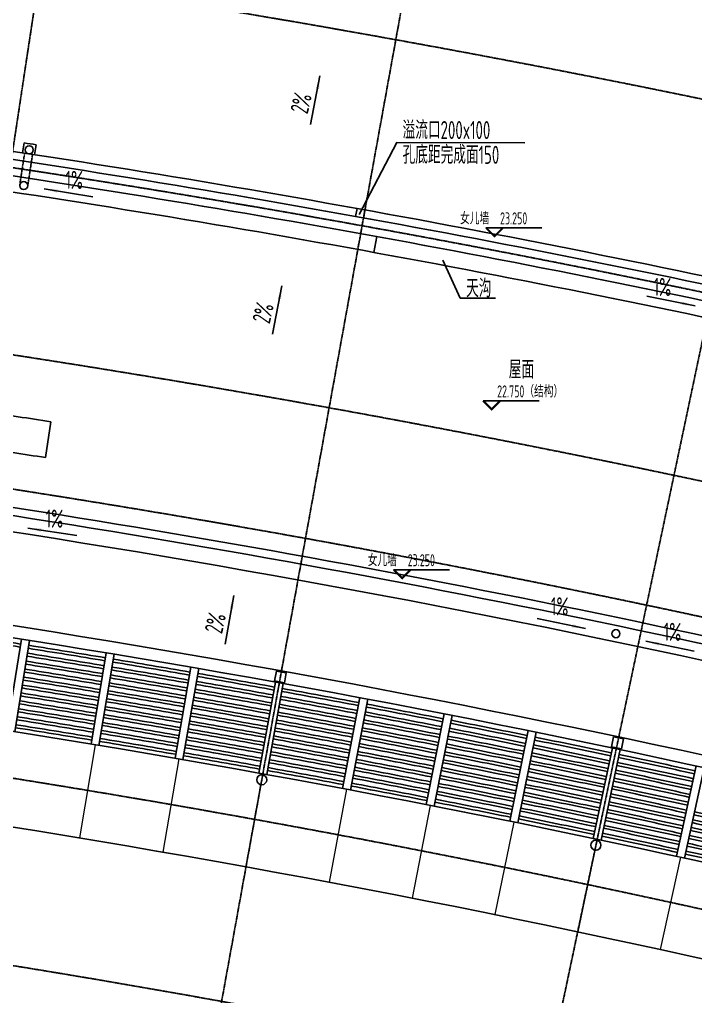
# Model space of a CAD drawing. Header units: millimetres. Extents: x 11677979 to 11902225, y -6694179 to -6308891.
# Drawn here: x 11825204 to 11842002, y -6409579 to -6385288 of the extents above; entities that cross this region are included whole.
import ezdxf
from ezdxf.enums import TextEntityAlignment as Align

# ---------------------------------------------------------------- set-up
doc = ezdxf.new("R2010")
doc.units = ezdxf.units.MM
doc.header["$LTSCALE"] = 10
for name, pattern in [('A2-RG-AXIS$0$CENTER', [2, 1.25, -0.25, 0.25, -0.25]), ('A2-RG-AXIS$0$DOTE', [2.42, 2, -0.2, 0.02, -0.2]), ('A2-RI-RF$0$HIDDEN', [0.375, 0.25, -0.125])]:
    doc.linetypes.add(name, pattern=pattern)
for name, color, linetype in [('A2-RG-AXIS$0$A-GRID', 1, 'A2-RG-AXIS$0$CENTER'), ('A2-RI-RF$0$$0$AUDIT_D_120618114340-341', 1, 'Continuous'), ('A2-RI-RF$0$$2$A-SYMB', 4, 'Continuous'), ('A2-RI-RF$0$A-COLUMN', 9, 'Continuous'), ('A2-RI-RF$0$A-GLAZ', 140, 'Continuous'), ('A2-RI-RF$0$A-HATH', 9, 'Continuous'), ('A2-RI-RF$0$A-ROOF-DRAN', 175, 'Continuous'), ('A2-RI-RF$0$A-ROOF-EDGE', 2, 'Continuous'), ('A2-RI-RF$0$A-SYMB', 4, 'Continuous'), ('A2-RI-RF$0$A-SYMB-AREA', 4, 'Continuous'), ('A2-RI-RF$0$A-SYMB-NAME', 4, 'Continuous'), ('A2-RI-RF$0$an-wall-prht', 2, 'Continuous')]:
    doc.layers.add(name, color=color, linetype=linetype)
doc.layers.add('A2-RI-RF$0$A-DETL-LLIN', color=3, linetype='Continuous', lineweight=5)
doc.layers.add('A2-RI-RF$0$A-DETL-MLIN', color=3, linetype='Continuous', lineweight=9)
doc.styles.add('A2-RI-RF$0$$0$XD2008', font='xd-hzs.shx', dxfattribs={"width": 0.7, "bigfont": 'xd-hztxt.shx'})
doc.styles.add('A2-RI-RF$0$ECADI', font='hzs.shx', dxfattribs={"width": 0.7, "bigfont": 'hztxt.shx'})

# ---------------------------------------------------------------- blocks, each defined once
blk = doc.blocks.new('A2-RG-AXIS')
at = {"layer": 'A2-RG-AXIS$0$A-GRID', "linetype": 'A2-RG-AXIS$0$DOTE'}
for p, q in [((11827609, -6371560.4), (11821587.2, -6411306.8)), ((11829692, -6412654), (11836852.5, -6373096.9)), ((11846048.1, -6374898.2), (11837754.6, -6414233.4))]:
    blk.add_line(p, q, dxfattribs=at)
for radius, start, end in [(316700, 75.589285, 95.407644), (313400, 75.589285, 95.407644), (308700, 75.589285, 95.407644), (304100, 75.589285, 95.407644), (300800, 75.589285, 95.407644), (293700, 75.589281, 95.407645), (289100, 75.589281, 95.407645)]:
    blk.add_arc((11778730.7, -6694178.7), radius, start, end, dxfattribs=at)
blk = doc.blocks.new('A2-RI-RF$0$5erhfh')
at = {"layer": 'A2-RI-RF$0$A-SYMB-AREA', "style": 'A2-RI-RF$0$ECADI', "width": 0.7}
blk.add_attdef('340M2', text='', height=2.5, dxfattribs=at).set_placement((0, 1.25), align=Align.MIDDLE_LEFT)
at = {"layer": 'A2-RI-RF$0$A-SYMB-NAME', "style": 'A2-RI-RF$0$ECADI', "width": 0.7}
blk.add_attdef('CHINESENAME', (-12.29, 3.09), '', height=4.5, dxfattribs=at)
blk = doc.blocks.new('A2-RI-RF$0$$2$ECADI-TAG-HGHT（国标）')
at = {"color": 1}
blk.add_line((-2.12, 2.12), (11.77, 2.12), dxfattribs=at)
at = {"color": 1, "const_width": 0.5}
blk.add_lwpolyline([(-2.12, 2.12), (0, 0), (2.12, 2.12)], dxfattribs=at)
at = {"style": 'A2-RI-RF$0$$0$XD2008', "width": 0.7}
blk.add_attdef('FL', text='', height=3, dxfattribs=at).set_placement((-2.69, 2.97), align=Align.RIGHT)
for tag, p in [('F.F.L.', (2.28, 2.97)), ('T.O.S.', (2.28, -1.1))]:
    blk.add_attdef(tag, p, '', height=3, dxfattribs=at)
blk = doc.blocks.new('A2-RI-RF$0$5urthfgh')
at = {"layer": 'A2-RI-RF$0$A-COLUMN'}
for points in [[(78755, -6581), (78800, -6335), (79046, -6380), (79001, -6626)], [(87375, -8270), (87427, -8025), (87182, -7974), (87131, -8218)]]:
    blk.add_lwpolyline(points, close=True, dxfattribs=at)
for centre in [(78437, -9039), (86742, -10666)]:
    blk.add_circle(centre, 125, dxfattribs=at)
at = {"layer": 'A2-RI-RF$0$A-DETL-MLIN'}
for p, q in [((74293, -8167), (73907, -10485)), ((76380, -8522), (75978, -10837)), ((78464, -8891), (78045, -11204)), ((80546, -9276), (80110, -11585)), ((82624, -9675), (82173, -11982)), ((84700, -10090), (84232, -12393)), ((86773, -10519), (86288, -12819)), ((88843, -10963), (88342, -13259))]:
    blk.add_line(p, q, dxfattribs=at)
at = {"layer": 'A2-RI-RF$0$A-GLAZ'}
for radius, start, end in [(296950, 80.99286, 81.36562), (297025, 80.99285, 81.36563), (296950, 80.5815, 80.95427), (297025, 80.5815, 80.95427), (296750, 80.58152, 80.95426), (296825, 80.58151, 80.95426), (297025, 80.17014, 80.54292), (296425, 80.58154, 80.95423), (296550, 80.58153, 80.95424), (296625, 80.58152, 80.95425), (296750, 80.17016, 80.5429), (296825, 80.17016, 80.54291), (296950, 80.17015, 80.54291), (296225, 80.58155, 80.95422), (296350, 80.58154, 80.95423), (296550, 80.17017, 80.54289), (296625, 80.17017, 80.54289), (296950, 79.75879, 80.13156), (297025, 79.75879, 80.13156), (295950, 80.58157, 80.9542), (296025, 80.58156, 80.95421), (296150, 80.58156, 80.95422), (296350, 80.17019, 80.54287), (296425, 80.17018, 80.54288), (296625, 79.75882, 80.13154), (296750, 79.75881, 80.13155), (296825, 79.7588, 80.13155), (297025, 79.34743, 79.72021), (295750, 80.58158, 80.95419), (295825, 80.58158, 80.9542), (296025, 80.17021, 80.54285), (296150, 80.1702, 80.54286), (296225, 80.1702, 80.54287), (296425, 79.75883, 80.13153), (296550, 79.75882, 80.13153), (296750, 79.34745, 79.72019), (296825, 79.34745, 79.7202), (296950, 79.34744, 79.7202), (295425, 80.5816, 80.95417), (295550, 80.5816, 80.95418), (295625, 80.58159, 80.95418), (295825, 80.17022, 80.54284), (295950, 80.17021, 80.54285), (296150, 79.75885, 80.13151), (296225, 79.75884, 80.13151), (296350, 79.75883, 80.13152), (296550, 79.34747, 79.72018), (296625, 79.34746, 79.72018), (296950, 78.93608, 79.30885), (297025, 78.93608, 79.30885), (295225, 80.58162, 80.95416), (295350, 80.58161, 80.95416), (295550, 80.17024, 80.54282), (295625, 80.17024, 80.54283), (295750, 80.17023, 80.54284), (295950, 79.75886, 80.13149), (296025, 79.75885, 80.1315), (296350, 79.34748, 79.72017), (296425, 79.34747, 79.72017), (296750, 78.9361, 79.30884), (296825, 78.93609, 79.30884), (294950, 80.58163, 80.95414), (295025, 80.58163, 80.95414), (295150, 80.58162, 80.95415), (295350, 80.17025, 80.54281), (295425, 80.17025, 80.54281), (295750, 79.75887, 80.13148), (295825, 79.75887, 80.13149), (296025, 79.3475, 79.72014), (296150, 79.34749, 79.72015), (296225, 79.34749, 79.72016), (296425, 78.93612, 79.30882), (296550, 78.93611, 79.30882), (296625, 78.93611, 79.30883), (296825, 78.52474, 78.89749), (296950, 78.52473, 78.8975), (297025, 78.52473, 78.8975), (295025, 80.17028, 80.54279), (295150, 80.17027, 80.5428), (295225, 80.17026, 80.5428), (295425, 79.75889, 80.13146), (295550, 79.75889, 80.13147), (295625, 79.75888, 80.13147), (295825, 79.34751, 79.72013), (295950, 79.3475, 79.72014), (296225, 78.93613, 79.3088), (296350, 78.93612, 79.30881), (296625, 78.52475, 78.89747), (296750, 78.52474, 78.89748), (297025, 78.11337, 78.48615), (294950, 80.17028, 80.54278), (295150, 79.75891, 80.13144), (295225, 79.75891, 80.13145), (295350, 79.7589, 80.13146), (295550, 79.34753, 79.72011), (295625, 79.34753, 79.72012), (295750, 79.34752, 79.72013), (295950, 78.93615, 79.30879), (296025, 78.93615, 79.30879), (296150, 78.93614, 79.3088), (296350, 78.52477, 78.89746), (296425, 78.52476, 78.89746), (296550, 78.52476, 78.89747), (296750, 78.11339, 78.48613), (296825, 78.11338, 78.48613), (296950, 78.11338, 78.48614), (294950, 79.75893, 80.13143), (295025, 79.75892, 80.13143), (295350, 79.34754, 79.7201), (295425, 79.34754, 79.72011), (295750, 78.93616, 79.30877), (295825, 78.93616, 79.30878), (296150, 78.52478, 78.89744), (296225, 78.52478, 78.89745), (296550, 78.1134, 78.48611), (296625, 78.1134, 78.48612), (296950, 77.70202, 78.07479), (297025, 77.70202, 78.07479), (295025, 79.34757, 79.72008), (295150, 79.34756, 79.72009), (295225, 79.34755, 79.72009), (295425, 78.93618, 79.30875), (295550, 78.93618, 79.30876), (295625, 78.93617, 79.30876), (295825, 78.5248, 78.89742), (295950, 78.5248, 78.89743), (296025, 78.52479, 78.89744), (296350, 78.11341, 78.4861), (296425, 78.11341, 78.48611), (296750, 77.70203, 78.07477), (296825, 77.70203, 78.07478), (294950, 79.34757, 79.72007), (295225, 78.9362, 79.30874), (295350, 78.93619, 79.30875), (295625, 78.52482, 78.89741), (295750, 78.52481, 78.89742), (296025, 78.11344, 78.48608), (296150, 78.11343, 78.48609), (296225, 78.11342, 78.48609), (296550, 77.70205, 78.07476), (296625, 77.70204, 78.07476), (294950, 78.93622, 79.30872), (295025, 78.93621, 79.30872), (295150, 78.9362, 79.30873), (295350, 78.52484, 78.89739), (295425, 78.52483, 78.8974), (295550, 78.52482, 78.8974), (295750, 78.11345, 78.48606), (295825, 78.11345, 78.48607), (295950, 78.11344, 78.48608), (296225, 77.70207, 78.07474), (296350, 77.70206, 78.07475), (296425, 77.70205, 78.07475), (295150, 78.52485, 78.89738), (295225, 78.52484, 78.89738), (295550, 78.11347, 78.48605), (295625, 78.11346, 78.48605), (295950, 77.70209, 78.07472), (296025, 77.70208, 78.07473), (296150, 77.70207, 78.07473), (294950, 78.52486, 78.89737), (295025, 78.52486, 78.89737), (295350, 78.11348, 78.48604), (295425, 78.11348, 78.48604), (295750, 77.7021, 78.07471), (295825, 77.70209, 78.07471), (295025, 78.1135, 78.48602), (295150, 78.11349, 78.48602), (295225, 78.11349, 78.48603), (295550, 77.70211, 78.07469), (295625, 77.70211, 78.0747), (295950, 77.29073, 77.66337), (296025, 77.29073, 77.66337), (294950, 78.11351, 78.48601), (295225, 77.70213, 78.07467), (295350, 77.70213, 78.07468), (295425, 77.70212, 78.07469), (295750, 77.29074, 77.66335), (295825, 77.29074, 77.66336), (294950, 77.70215, 78.07466), (295025, 77.70215, 78.07466), (295150, 77.70214, 78.07467), (295425, 77.29077, 77.66333), (295550, 77.29076, 77.66334), (295625, 77.29075, 77.66334), (295225, 77.29078, 77.66332), (295350, 77.29077, 77.66333), (294950, 77.2908, 77.6633), (295025, 77.29079, 77.66331), (295150, 77.29078, 77.66331)]:
    blk.add_arc((25944, -299026), radius, start, end, dxfattribs=at)
at = {"layer": 'A2-RI-RF$0$an-wall-prht'}
for p, q in [((72465, -5540), (72104, -7812)), ((72663, -5572), (72302, -7843)), ((74571, -5882), (74194, -8151)), ((74768, -5915), (74391, -8184)), ((76674, -6239), (76281, -8505)), ((76872, -6273), (76478, -8539)), ((78775, -6610), (78366, -8874)), ((78972, -6646), (78562, -8909)), ((80873, -6997), (80447, -9257)), ((81070, -7034), (80644, -9294)), ((82968, -7399), (82526, -9656)), ((83165, -7438), (82723, -9695)), ((85061, -7816), (84602, -10070)), ((85257, -7856), (84798, -10110)), ((87150, -8248), (86675, -10498)), ((87346, -8289), (86871, -10540)), ((89236, -8695), (88745, -10942)), ((89431, -8738), (88941, -10985))]:
    blk.add_line(p, q, dxfattribs=at)
for centre, radius, start, end in [((25944, -299026), 297450, 76.99055, 94.00515), ((25943, -299026), 297150, 76.9335, 94.06187), ((25944, -299026), 294850, 76.49368, 94.50202), ((25944, -299026), 292500, 76.03854, 94.95868)]:
    blk.add_arc(centre, radius, start, end, dxfattribs=at)
blk = doc.blocks.new('A2-RI-RF')
at = {"layer": 'A2-RI-RF$0$$0$AUDIT_D_120618114340-341'}
for p, q in [((11832669.2, -6386691.6), (11832434.3, -6387896.4)), ((11825815.5, -6389499.6), (11827026.4, -6389700)), ((11831725.1, -6391906.9), (11831490.3, -6393111.6)), ((11841994.7, -6392409.7), (11840791, -6392169.3)), ((11825410.5, -6397932.3), (11826623.9, -6398117.5)), ((11830525.9, -6399609.6), (11830312, -6400818.4)), ((11839270.3, -6400432.7), (11838069.3, -6400179.4)), ((11840768.7, -6400745.5), (11841970.7, -6400993.9))]:
    blk.add_line(p, q, dxfattribs=at)
at = {"layer": 'A2-RI-RF$0$$0$AUDIT_D_120618114340-341', "extrusion": (0, 0, -1)}
for points in [[(-11832648.8, -6387026.4), (-11832566.1, -6387010.9), (-11832669.9, -6386687.7)], [(-11826150.7, -6389510.4), (-11826137.5, -6389593.5), (-11825811.6, -6389499)], [(-11831704.7, -6392241.7), (-11831622.1, -6392226.1), (-11831725.8, -6391903)], [(-11841677.2, -6392301.4), (-11841660.2, -6392383.8), (-11841998.5, -6392410.5)], [(-11825732.6, -6398026), (-11825745.8, -6397943), (-11825406.6, -6397931.7)], [(-11830511.3, -6399944.8), (-11830428.4, -6399930.6), (-11830526.5, -6399605.8)], [(-11838935.9, -6400407.2), (-11838952.7, -6400324.7), (-11839274.2, -6400433.4)], [(-11841085.4, -6400855.9), (-11841102.9, -6400773.6), (-11840764.8, -6400744.6)]]:
    blk.add_solid(points, dxfattribs=at)
at = {"layer": 'A2-RI-RF$0$A-DETL-LLIN'}
blk.add_arc((11778730.7, -6694178.7), 286100, 74.628938, 96.367991, dxfattribs=at)
at = {"layer": 'A2-RI-RF$0$A-HATH', "linetype": 'A2-RI-RF$0$HIDDEN'}
for p, q in [((11825209.1, -6389402.3), (11825329.9, -6388611.5)), ((11825406.8, -6389432.5), (11825527.6, -6388641.7))]:
    blk.add_line(p, q, dxfattribs=at)
at = {"layer": 'A2-RI-RF$0$A-ROOF-DRAN'}
for p, q in [((11825280.5, -6388604), (11825318.3, -6388356.8)), ((11825577.1, -6388649.3), (11825614.8, -6388402.2)), ((11834012.7, -6391078.9), (11834084.5, -6390685.4))]:
    blk.add_line(p, q, dxfattribs=at)
for centre in [(11825443.9, -6388527.7), (11825307.9, -6389417.4), (11840025.9, -6400558.4)]:
    blk.add_circle(centre, 100, dxfattribs=at)
for radius, start, end in [(316450, 77.263451, 85.722076), (316050, 77.264483, 83.142622), (309350, 81.282841, 81.338405), (308500, 77.563076, 82.01065), (308100, 77.564523, 82.010596), (299750, 77.098571, 93.898358)]:
    blk.add_arc((11778730.7, -6694178.7), radius, start, end, dxfattribs=at)
at = {"layer": 'A2-RI-RF$0$A-ROOF-EDGE'}
for p, q in [((11833556.4, -6390183), (11833592, -6389986.2)), ((11833753.2, -6390218.6), (11833788.8, -6390021.8)), ((11825849.6, -6396180.9), (11825984.5, -6395291))]:
    blk.add_line(p, q, dxfattribs=at)
for radius, start, end in [(309100, 77.486754, 82.06634), (308900, 77.524529, 82.029252), (302600, 81.015973, 81.328115), (301700, 81.014871, 81.327945), (300150, 76.038533, 82.066759), (300350, 76.07696, 82.028597)]:
    blk.add_arc((11778730.7, -6694178.7), radius, start, end, dxfattribs=at)
at = {"layer": 'A2-RI-RF$0$A-SYMB'}
for points in [[(11837763.8, -6388357.1), (11834577.6, -6388349.4), (11833643.2, -6390134.4)], [(11837036.4, -6392215), (11836157.3, -6392213.1), (11835725, -6391273.7)]]:
    blk.add_lwpolyline(points, dxfattribs=at)
ref = blk.add_blockref('A2-RI-RF$0$5erhfh', (11832828.6, -6387216.6), dxfattribs=dict(xscale=99.99999999968377, yscale=99.99999999968377, zscale=99.99999999968377, rotation=76.49466613827127))
ref.add_attrib('CHINESENAME', '2%%%', (11832363, -6387655.1), dxfattribs={"layer": 'A2-RI-RF$0$A-SYMB-NAME', "height": 450, "rotation": 76.49467, "style": 'A2-RI-RF$0$ECADI', "width": 0.7})
ref = blk.add_blockref('A2-RI-RF$0$5erhfh', (11835952, -6388570.2), dxfattribs=dict(xscale=100, yscale=100, zscale=100))
ref.add_attrib('CHINESENAME', '溢流口200x100', (11834722.8, -6388261.5), dxfattribs={"layer": 'A2-RI-RF$0$A-SYMB-NAME', "height": 450, "style": 'A2-RI-RF$0$ECADI', "width": 0.7})
ref = blk.add_blockref('A2-RI-RF$0$5erhfh', (11835952, -6389185.3), dxfattribs=dict(xscale=100, yscale=100, zscale=100))
ref.add_attrib('CHINESENAME', '孔底距完成面150', (11834722.8, -6388876.6), dxfattribs={"layer": 'A2-RI-RF$0$A-SYMB-NAME', "height": 450, "style": 'A2-RI-RF$0$ECADI', "width": 0.7})
ref = blk.add_blockref('A2-RI-RF$0$5erhfh', (11826876.9, -6389852.2), dxfattribs=dict(xscale=99.99999999968374, yscale=99.99999999968374, zscale=99.99999999968374, rotation=359.5617199320547))
ref.add_attrib('CHINESENAME', '1%%%', (11826344.5, -6389497.9), dxfattribs={"layer": 'A2-RI-RF$0$A-SYMB-NAME', "height": 450, "rotation": 359.56172, "style": 'A2-RI-RF$0$ECADI', "width": 0.7})
ref = blk.add_blockref('A2-RI-RF$0$5erhfh', (11837531.7, -6392505.2), dxfattribs=dict(xscale=100, yscale=100, zscale=100))
ref.add_attrib('CHINESENAME', '天沟', (11836302.5, -6392196.5), dxfattribs={"layer": 'A2-RI-RF$0$A-SYMB-NAME', "height": 450, "style": 'A2-RI-RF$0$ECADI', "width": 0.7})
ref = blk.add_blockref('A2-RI-RF$0$5erhfh', (11841495.8, -6392514.8), dxfattribs=dict(xscale=99.99999999968374, yscale=99.99999999968374, zscale=99.99999999968374, rotation=359.5617199320547))
ref.add_attrib('CHINESENAME', '1%%%', (11840963.4, -6392160.5), dxfattribs={"layer": 'A2-RI-RF$0$A-SYMB-NAME', "height": 450, "rotation": 359.56172, "style": 'A2-RI-RF$0$ECADI', "width": 0.7})
ref = blk.add_blockref('A2-RI-RF$0$5erhfh', (11831884.5, -6392431.8), dxfattribs=dict(xscale=99.99999999968377, yscale=99.99999999968377, zscale=99.99999999968377, rotation=76.49466613827127))
ref.add_attrib('CHINESENAME', '2%%%', (11831419, -6392870.4), dxfattribs={"layer": 'A2-RI-RF$0$A-SYMB-NAME', "height": 450, "rotation": 76.49467, "style": 'A2-RI-RF$0$ECADI', "width": 0.7})
ref = blk.add_blockref('A2-RI-RF$0$5erhfh', (11838248.4, -6396851.5), dxfattribs=dict(xscale=100, yscale=100, zscale=100))
ref.add_attrib('CHINESENAME', '屋面', (11837363.1, -6394217.1), dxfattribs={"layer": 'A2-RI-RF$0$A-SYMB-NAME', "height": 450, "style": 'A2-RI-RF$0$ECADI', "width": 0.7})
blk.add_blockref('A2-RI-RF$0$5urthfgh', (11752786.6, -6395152.1))
ref = blk.add_blockref('A2-RI-RF$0$5erhfh', (11826385.8, -6398276.4), dxfattribs=dict(xscale=99.99999999968374, yscale=99.99999999968374, zscale=99.99999999968374, rotation=359.5617199320547))
ref.add_attrib('CHINESENAME', '1%%%', (11825853.3, -6397922), dxfattribs={"layer": 'A2-RI-RF$0$A-SYMB-NAME', "height": 450, "rotation": 359.56172, "style": 'A2-RI-RF$0$ECADI', "width": 0.7})
ref = blk.add_blockref('A2-RI-RF$0$5erhfh', (11838940.4, -6400455.6), dxfattribs=dict(xscale=99.99999999968374, yscale=99.99999999968374, zscale=99.99999999968374, rotation=359.5617199320547))
ref.add_attrib('CHINESENAME', '1%%%', (11838407.9, -6400101.2), dxfattribs={"layer": 'A2-RI-RF$0$A-SYMB-NAME', "height": 450, "rotation": 359.56172, "style": 'A2-RI-RF$0$ECADI', "width": 0.7})
ref = blk.add_blockref('A2-RI-RF$0$5erhfh', (11830694.4, -6400131.7), dxfattribs=dict(xscale=99.99999999968378, yscale=99.99999999968378, zscale=99.99999999968378, rotation=77.49466613827126))
ref.add_attrib('CHINESENAME', '2%%%', (11830236.5, -6400578.4), dxfattribs={"layer": 'A2-RI-RF$0$A-SYMB-NAME', "height": 450, "rotation": 77.49467, "style": 'A2-RI-RF$0$ECADI', "width": 0.7})
ref = blk.add_blockref('A2-RI-RF$0$5erhfh', (11841744, -6401089.5), dxfattribs=dict(xscale=99.99999999968374, yscale=99.99999999968374, zscale=99.99999999968374, rotation=359.5617199320547))
ref.add_attrib('CHINESENAME', '1%%%', (11841211.5, -6400735.2), dxfattribs={"layer": 'A2-RI-RF$0$A-SYMB-NAME', "height": 450, "rotation": 359.56172, "style": 'A2-RI-RF$0$ECADI', "width": 0.7})
at = {"layer": 'A2-RI-RF$0$$2$A-SYMB'}
ref = blk.add_blockref('A2-RI-RF$0$$2$ECADI-TAG-HGHT（国标）', (11837008.2, -6390679), dxfattribs=dict(at, xscale=100, yscale=100, zscale=100))
ref.add_attrib('F.F.L.', '23.250', (11837145.8, -6390382.3), dxfattribs={"layer": '0', "height": 300, "style": 'A2-RI-RF$0$$0$XD2008', "width": 0.7})
ref.add_attrib('FL', '女儿墙', dxfattribs={"layer": '0', "height": 300, "style": 'A2-RI-RF$0$$0$XD2008', "width": 0.7}).set_placement((11836876.8, -6390381.5), align=Align.RIGHT)
ref = blk.add_blockref('A2-RI-RF$0$$2$ECADI-TAG-HGHT（国标）', (11836936.7, -6394980.7), dxfattribs=dict(at, xscale=100, yscale=100, zscale=100))
ref.add_attrib('F.F.L.', '22.750（结构）', (11837074.3, -6394683.9), dxfattribs={"layer": '0', "height": 300, "style": 'A2-RI-RF$0$$0$XD2008', "width": 0.7})
ref = blk.add_blockref('A2-RI-RF$0$$2$ECADI-TAG-HGHT（国标）', (11834713.5, -6399179.2), dxfattribs=dict(at, xscale=100, yscale=100, zscale=100))
ref.add_attrib('F.F.L.', '23.250', (11834851.2, -6398882.4), dxfattribs={"layer": '0', "height": 300, "style": 'A2-RI-RF$0$$0$XD2008', "width": 0.7})
ref.add_attrib('FL', '女儿墙', dxfattribs={"layer": '0', "height": 300, "style": 'A2-RI-RF$0$$0$XD2008', "width": 0.7}).set_placement((11834582.2, -6398881.7), align=Align.RIGHT)
at = {"layer": 'A2-RI-RF$0$A-DETL-LLIN'}
blk.add_blockref('A2-RG-AXIS', (0, 0), dxfattribs=at)

msp = doc.modelspace()

# ---------------------------------------------------------------- block references
for name in ['A2-RI-RF', 'A2-RG-AXIS']:
    msp.add_blockref(name, (0, 0))

doc.saveas('drawing.dxf')
